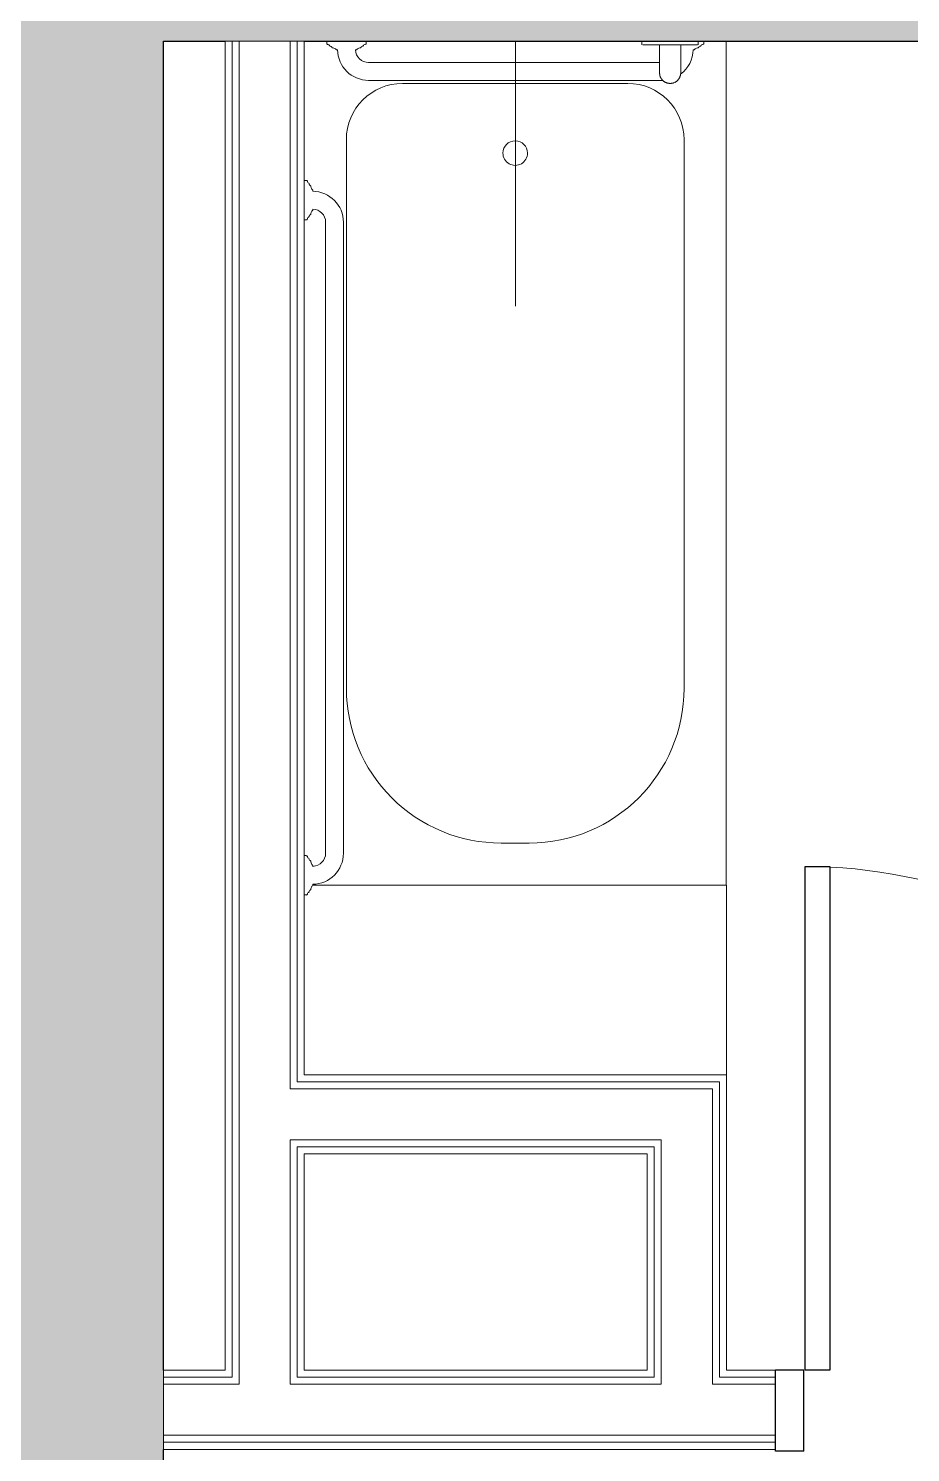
# Model space of a CAD drawing. Header units: inches. Extents: x -1176 to 1507, y -2563 to 978.
# Drawn here: x 471.2 to 533.9, y 304.8 to 406 of the extents above; entities that cross this region are included whole.
import ezdxf

# ---------------------------------------------------------------- set-up
doc = ezdxf.new("R2010")
doc.units = ezdxf.units.IN
doc.header["$MEASUREMENT"] = 0
doc.linetypes.add('IMPORT-HIDDEN', pattern=[0.5625, 0.375, -0.1875])
for name, color, linetype, lineweight in [('A-DETL', 90, 'Continuous', 9), ('A-DOOR', 31, 'Continuous', 18), ('A-DOOR-FRAM', 31, 'Continuous', 30), ('A-WALL', 113, 'Continuous', 18), ('A-WALL-PATT', 111, 'Continuous', 18), ('G-IMPT', 8, 'Continuous', 9), ('I-FURN', 30, 'Continuous', 9), ('I-WALL', 2, 'Continuous', 18), ('P-SANR-FIXT', 6, 'Continuous', 9), ('Q-SPCQ', 91, 'Continuous', 9)]:
    doc.layers.add(name, color=color, linetype=linetype, lineweight=lineweight)

# ---------------------------------------------------------------- blocks, each defined once
blk = doc.blocks.new('Single Flush - D2 3_ X 8_-8252885-2nd Floor Power _ Signal')
at = {"layer": 'A-DOOR', "lineweight": 30}
for p, q in [((16.15625, -2.8125), (17.90625, -2.8125)), ((16.15625, -38.625), (16.15625, -2.8125)), ((17.90625, -2.8125), (17.90625, -38.625)), ((17.90625, -38.625), (16.15625, -38.625))]:
    blk.add_line(p, q, dxfattribs=at)
at = {"layer": 'A-DOOR', "lineweight": 9}
blk.add_arc((17.90625, -2.8125), 35.8125, 179.5, 270, dxfattribs=at)
at = {"layer": 'A-DOOR-FRAM'}
for p, q in [((-20, 2.9375), (-20, -2.8125)), ((-20, 2.9375), (-18, 2.9375)), ((-18, 2.9375), (-18, -2.8125)), ((18.000004, 2.9375), (18.000004, -2.8125)), ((18.000004, 2.9375), (20.000004, 2.9375)), ((20.000004, 2.9375), (20.000004, -2.8125)), ((-20, -2.8125), (-18, -2.8125)), ((18.000004, -2.8125), (20.000004, -2.8125))]:
    blk.add_line(p, q, dxfattribs=at)
blk = doc.blocks.new('P8 - Tub-Rectangular-3D-7623825-2nd Floor Power _ Signal')
at = {"layer": 'P-SANR-FIXT'}
for p, q in [((16.28, 32.81), (-43.72, 32.81)), ((16.28, 3.41), (16.28, 32.81)), ((2.28, 29.81), (-36.72, 29.81)), ((-40.72, 25.81), (-40.72, 9.81)), ((13.28, 16.81), (13.28, 18.81)), ((-36.72, 5.81), (2.28, 5.81))]:
    blk.add_line(p, q, dxfattribs=at)
for centre, radius, start, end in [((-36.72, 25.81), 4, 90, 180), ((2.28, 18.81), 11, 360, 90), ((-35.77, 17.81), 0.875, 90, 270), ((-35.77, 17.81), 0.875, 270, 90), ((2.28, 16.81), 11, 270, 0), ((-36.72, 9.81), 4, 180, 270)]:
    blk.add_arc(centre, radius, start, end, dxfattribs=at)
blk = doc.blocks.new('Family1 - Shower head - side view_dwg-V140-2nd Floor Power _ Signal')
at = {"layer": 'G-IMPT'}
for p, q in [((114.07, 0), (119.76, 0)), ((114.07, 0), (114.1, 0)), ((114.07, 0), (119.76, 0)), ((119.72, 0), (114.1, 0)), ((116.24, 0), (116.25, 0)), ((116.24, 0), (116.24, 0)), ((116.24, 0), (116.24, 0)), ((116.24, 0), (116.24, 0)), ((116.24, 0), (116.3, 0)), ((116.28, 0), (116.24, 0)), ((116.24, 0), (116.24, 0)), ((116.24, 0), (116.24, 0)), ((116.24, 0), (116.24, 0)), ((116.25, 0), (116.24, 0)), ((116.24, 0), (116.24, 0)), ((116.24, 0), (116.24, 0)), ((116.25, 0), (116.25, 0)), ((116.25, 0), (116.25, 0)), ((116.25, 0), (116.25, 0)), ((116.25, 0), (116.25, 0)), ((116.25, 0), (116.25, 0)), ((116.25, 0), (116.25, 0)), ((116.31, 0), (116.3, 0)), ((116.3, 0), (116.3, 0)), ((116.3, 0), (116.3, 0)), ((116.3, 0), (116.3, 0)), ((116.34, 0), (116.3, 0)), ((116.31, 0), (116.31, 0)), ((116.32, 0), (116.31, 0)), ((116.31, 0), (116.31, 0)), ((116.32, 0), (116.31, 0)), ((116.32, 0), (116.32, 0)), ((116.44, 0), (116.44, 0)), ((116.44, 0), (116.44, 0)), ((116.44, 0), (116.44, 0)), ((116.44, 0), (116.44, 0)), ((116.44, 0), (116.44, 0)), ((116.44, 0), (116.44, 0)), ((116.44, 0), (116.44, 0)), ((116.44, 0), (116.45, 0)), ((116.44, 0), (116.44, 0)), ((116.44, 0), (116.44, 0)), ((116.44, 0), (116.44, 0)), ((116.44, 0), (116.44, 0)), ((116.44, 0), (116.44, 0)), ((116.44, 0), (116.44, 0)), ((116.44, 0), (116.44, 0)), ((116.44, 0), (116.44, 0)), ((116.44, 0), (116.44, 0)), ((116.44, 0), (116.44, 0)), ((116.44, 0), (116.44, 0)), ((116.44, 0), (116.44, 0)), ((116.45, 0), (116.44, 0)), ((116.44, 0), (116.44, 0)), ((116.44, 0), (116.44, 0)), ((116.44, 0), (116.44, 0)), ((116.44, 0), (116.44, 0)), ((116.44, 0), (116.44, 0)), ((116.44, 0), (116.44, 0)), ((116.44, 0), (116.44, 0)), ((116.44, 0), (116.44, 0)), ((116.44, 0), (116.44, 0)), ((116.44, 0), (116.44, 0)), ((116.44, 0), (116.44, 0)), ((116.44, 0), (116.44, 0)), ((116.45, 0), (116.44, 0)), ((116.44, 0), (116.44, 0)), ((116.44, 0), (116.44, 0)), ((116.44, 0), (116.44, 0)), ((116.44, 0), (117.39, 0)), ((116.46, 0), (116.44, 0)), ((116.44, 0), (116.46, 0)), ((116.44, 0), (116.46, 0)), ((116.45, 0), (116.45, 0)), ((116.45, 0), (116.45, 0)), ((116.45, 0), (116.45, 0)), ((116.45, 0), (116.45, 0)), ((116.45, 0), (116.45, 0)), ((116.45, 0), (116.45, 0)), ((116.45, 0), (116.45, 0)), ((116.45, 0), (116.45, 0)), ((116.45, 0), (116.45, 0)), ((116.45, 0), (116.45, 0)), ((116.45, 0), (116.45, 0)), ((116.45, 0), (116.45, 0)), ((116.45, 0), (116.45, 0)), ((116.45, 0), (116.45, 0)), ((116.46, 0), (116.45, 0)), ((116.45, 0), (116.46, 0)), ((116.46, 0), (116.45, 0)), ((116.45, 0), (116.46, 0)), ((116.45, 0), (116.45, 0)), ((116.45, 0), (116.45, 0)), ((116.45, 0), (116.45, 0)), ((116.45, 0), (116.45, 0)), ((116.45, 0), (116.45, 0)), ((116.45, 0), (116.45, 0)), ((116.45, 0), (116.45, 0)), ((116.45, 0), (116.45, 0)), ((116.45, 0), (116.45, 0)), ((116.45, 0), (116.45, 0)), ((116.45, 0), (116.45, 0)), ((116.45, 0), (116.45, 0)), ((116.46, 0), (116.45, 0)), ((116.45, 0), (116.46, 0)), ((116.45, 0), (116.45, 0)), ((116.45, 0), (116.45, 0)), ((116.45, 0), (116.45, 0)), ((116.45, 0), (116.45, 0)), ((116.45, 0), (116.45, 0)), ((116.45, 0), (116.45, 0)), ((116.45, 0), (116.45, 0)), ((116.45, 0), (116.45, 0)), ((116.46, 0), (116.45, 0)), ((116.45, 0), (116.46, 0)), ((116.45, 0), (116.45, 0)), ((116.45, 0), (116.45, 0)), ((116.45, 0), (116.45, 0)), ((116.45, 0), (116.45, 0)), ((116.45, 0), (116.45, 0)), ((116.45, 0), (116.45, 0)), ((116.45, 0), (116.45, 0)), ((116.45, 0), (116.45, 0)), ((116.45, 0), (116.45, 0)), ((116.45, 0), (116.45, 0)), ((116.46, 0), (116.45, 0)), ((116.45, 0), (116.46, 0)), ((116.45, 0), (116.46, 0)), ((116.46, 0), (116.45, 0)), ((116.45, 0), (116.45, 0)), ((116.45, 0), (116.45, 0)), ((116.45, 0), (116.45, 0)), ((116.45, 0), (116.45, 0)), ((116.45, 0), (116.45, 0)), ((116.45, 0), (116.45, 0)), ((116.45, 0), (116.45, 0)), ((116.45, 0), (116.45, 0)), ((116.45, 0), (116.45, 0)), ((116.45, 0), (116.45, 0)), ((116.45, 0), (116.45, 0)), ((116.45, 0), (116.45, 0)), ((116.45, 0), (116.45, 0)), ((116.46, 0), (116.46, 0)), ((116.46, 0), (116.46, 0)), ((116.46, 0), (116.46, 0)), ((116.46, 0), (116.46, 0)), ((116.46, 0), (116.46, 0)), ((116.46, 0), (116.46, 0)), ((116.46, 0), (116.46, 0)), ((116.46, 0), (116.46, 0)), ((116.46, 0), (116.46, 0)), ((116.46, 0), (116.47, 0)), ((116.46, 0), (116.46, 0)), ((116.46, 0), (116.46, 0)), ((116.46, 0), (116.46, 0)), ((116.46, 0), (116.46, 0)), ((116.46, 0), (116.46, 0)), ((116.46, 0), (116.46, 0)), ((116.46, 0), (116.46, 0)), ((116.46, 0), (116.46, 0)), ((116.46, 0), (116.46, 0)), ((116.46, 0), (116.46, 0)), ((116.46, 0), (116.46, 0)), ((116.46, 0), (116.46, 0)), ((116.46, 0), (116.46, 0)), ((116.46, 0), (116.46, 0)), ((116.46, 0), (116.46, 0)), ((116.46, 0), (116.46, 0)), ((116.46, 0), (116.46, 0)), ((116.46, 0), (116.46, 0)), ((116.46, 0), (116.46, 0)), ((116.46, 0), (116.46, 0)), ((116.46, 0), (116.46, 0)), ((116.46, 0), (116.46, 0)), ((116.46, 0), (116.46, 0)), ((116.46, 0), (116.46, 0)), ((116.46, 0), (116.46, 0)), ((116.46, 0), (116.46, 0)), ((116.46, 0), (116.46, 0)), ((116.46, 0), (116.46, 0)), ((116.47, 0), (116.46, 0)), ((116.46, 0), (116.47, 0)), ((116.46, 0), (116.46, 0)), ((116.47, 0), (116.47, 0)), ((116.47, 0), (116.47, 0)), ((116.47, 0), (116.48, 0)), ((116.47, 0), (116.47, 0)), ((116.47, 0), (116.47, 0)), ((116.47, 0), (116.47, 0)), ((116.47, 0), (116.48, 0)), ((116.47, 0), (116.47, 0)), ((116.47, 0), (116.47, 0)), ((116.47, 0), (116.47, 0)), ((116.48, 0), (116.47, 0)), ((117.36, 0), (116.46, 0)), ((116.48, 0), (116.48, 0)), ((116.49, 0), (116.48, 0)), ((116.48, 0), (116.48, 0)), ((116.49, 0), (116.48, 0)), ((116.48, 0), (116.48, 0)), ((116.48, 0), (116.48, 0)), ((116.49, 0), (116.48, 0)), ((116.49, 0), (116.48, 0)), ((116.48, 0), (116.48, 0)), ((116.49, 0), (116.49, 0)), ((116.49, 0), (116.49, 0)), ((116.49, 0), (116.49, 0)), ((116.49, 0), (116.49, 0)), ((116.49, 0), (116.5, 0)), ((116.49, 0), (116.49, 0)), ((116.49, 0), (116.49, 0)), ((116.49, 0), (116.5, 0)), ((116.49, 0), (116.49, 0)), ((116.49, 0), (116.49, 0)), ((116.5, 0), (116.5, 0)), ((116.5, 0), (116.5, 0)), ((116.51, 0), (117.32, 0)), ((117.32, 0), (116.51, 0)), ((116.54, 0), (116.51, 0)), ((116.54, 0), (116.51, 0)), ((118.29, 0), (116.51, 0)), ((118.29, 0), (116.51, 0)), ((117.32, 0), (116.51, 0)), ((116.54, 0), (117.29, 0)), ((116.54, 0), (116.54, 0)), ((117.1, 0), (116.72, 0)), ((117.32, 0), (117.29, 0)), ((117.32, 0), (117.29, 0)), ((117.29, 0), (117.29, 0)), ((117.29, 0), (117.29, 0)), ((118.29, 0), (117.32, 0)), ((118.29, 0), (117.32, 0)), ((117.36, 0), (117.39, 0)), ((117.36, 0), (117.39, 0)), ((117.39, 0), (117.37, 0)), ((117.52, 0), (117.48, 0)), ((117.52, 0), (117.58, 0)), ((117.58, 0), (117.54, 0)), ((119.72, 0), (119.76, 0)), ((125.89, 0), (125.82, 0)), ((125.82, 0), (125.89, 0)), ((125.9, 0), (125.82, 0)), ((125.82, 0), (125.9, 0)), ((125.82, 0), (125.85, 0)), ((125.85, 0), (125.82, 0)), ((125.84, 0), (125.82, 0)), ((126.8, 0), (125.82, 0)), ((125.82, 0), (125.85, 0)), ((126.65, 0), (125.84, 0)), ((125.85, 0), (125.86, 0)), ((127.5, 0), (125.89, 0)), ((125.89, 0), (127.61, 0)), ((126.8, 0), (125.9, 0)), ((127.51, 0), (125.9, 0)), ((126.8, 0), (126.65, 0)), ((130.13, 0), (126.8, 0)), ((130.13, 0), (126.8, 0)), ((127.5, 0), (127.61, 0)), ((127.5, 0), (127.57, 0)), ((127.8, 0), (127.51, 0)), ((127.53, 0), (127.52, 0)), ((127.52, 0), (127.53, 0)), ((127.52, 0), (127.53, 0)), ((127.53, 0), (127.52, 0)), ((127.52, 0), (127.53, 0)), ((127.53, 0), (127.52, 0)), ((127.53, 0), (127.52, 0)), ((127.53, 0), (127.61, 0)), ((127.61, 0), (127.53, 0)), ((127.61, 0), (127.53, 0)), ((127.53, 0), (127.61, 0)), ((127.53, 0), (127.61, 0)), ((127.53, 0), (127.61, 0)), ((127.55, 0), (127.54, 0)), ((127.57, 0), (127.54, 0)), ((127.54, 0), (127.56, 0)), ((127.54, 0), (127.58, 0)), ((127.56, 0), (127.55, 0)), ((127.56, 0), (127.56, 0)), ((127.56, 0), (127.56, 0)), ((127.57, 0), (127.56, 0)), ((127.56, 0), (127.57, 0)), ((127.57, 0), (127.69, 0)), ((127.57, 0), (127.57, 0)), ((127.57, 0), (127.57, 0)), ((127.57, 0), (127.57, 0)), ((127.57, 0), (127.58, 0)), ((127.57, 0), (127.57, 0)), ((127.8, 0), (127.58, 0)), ((127.69, 0), (127.61, 0)), ((127.62, 0), (127.61, 0)), ((127.61, 0), (127.62, 0)), ((127.62, 0), (127.61, 0)), ((127.62, 0), (127.61, 0)), ((127.61, 0), (127.62, 0)), ((127.62, 0), (128.42, 0)), ((127.62, 0), (127.62, 0)), ((127.62, 0), (127.62, 0)), ((127.62, 0), (127.62, 0)), ((127.62, 0), (127.98, 0)), ((127.98, 0), (127.62, 0)), ((127.62, 0), (127.98, 0)), ((127.66, 0), (127.69, 0)), ((127.66, 0), (127.67, 0)), ((127.67, 0), (127.67, 0)), ((127.67, 0), (127.68, 0)), ((127.68, 0), (127.68, 0)), ((127.68, 0), (127.68, 0)), ((127.68, 0), (127.68, 0)), ((127.68, 0), (127.69, 0)), ((127.69, 0), (127.69, 0)), ((127.69, 0), (127.69, 0)), ((127.69, 0), (127.69, 0)), ((128.41, 0), (127.8, 0)), ((128.06, 0), (127.98, 0)), ((127.98, 0), (128.02, 0)), ((128.02, 0), (127.98, 0)), ((127.99, 0), (127.98, 0)), ((127.99, 0), (128, 0)), ((128, 0), (128.01, 0)), ((128.01, 0), (128, 0)), ((128, 0), (128, 0)), ((128.01, 0), (128.02, 0)), ((128.02, 0), (128.01, 0)), ((128.01, 0), (128.01, 0)), ((128.01, 0), (128.01, 0)), ((128.02, 0), (128.02, 0)), ((128.02, 0), (128.02, 0)), ((128.02, 0), (128.02, 0)), ((128.06, 0), (128.42, 0)), ((128.99, 0), (128.41, 0)), ((129.14, 0), (128.41, 0)), ((129.14, 0), (128.41, 0)), ((128.42, 0), (128.46, 0)), ((128.46, 0), (128.42, 0)), ((128.42, 0), (128.46, 0)), ((128.46, 0), (128.42, 0)), ((128.46, 0), (128.49, 0)), ((128.49, 0), (128.46, 0)), ((128.46, 0), (128.49, 0)), ((128.46, 0), (128.49, 0)), ((128.49, 0), (128.46, 0)), ((128.49, 0), (128.46, 0)), ((128.46, 0), (128.46, 0)), ((128.46, 0), (128.47, 0)), ((128.46, 0), (128.49, 0)), ((128.47, 0), (128.47, 0)), ((128.47, 0), (128.49, 0)), ((128.93, 0), (128.49, 0)), ((128.93, 0), (128.49, 0)), ((128.49, 0), (129.94, 0)), ((128.49, 0), (129.94, 0)), ((128.82, 0), (128.68, 0)), ((128.82, 0), (129.41, 0)), ((128.87, 0), (128.86, 0)), ((128.93, 0), (128.99, 0)), ((128.93, 0), (128.96, 0)), ((128.93, 0), (128.94, 0)), ((128.96, 0), (128.93, 0)), ((129.14, 0), (128.99, 0)), ((129.94, 0), (128.99, 0)), ((129.19, 0), (129.07, 0)), ((129.14, 0), (129.41, 0)), ((129.14, 0), (129.41, 0)), ((129.14, 0), (129.14, 0)), ((130.13, 0), (129.41, 0)), ((129.41, 0), (130.13, 0)), ((129.41, 0), (130.13, 0)), ((129.41, 0), (130.13, 0)), ((129.94, 0), (129.97, 0)), ((129.94, 0), (129.97, 0)), ((129.97, 0), (129.94, 0)), ((129.94, 0), (129.97, 0)), ((130.11, 0), (130.06, 0)), ((130.06, 0), (130.11, 0)), ((130.11, 0), (130.06, 0)), ((130.06, 0), (130.11, 0)), ((132.31, 0), (131.4, 0)), ((131.4, 0), (132.31, 0)), ((132.52, 0), (131.4, 0)), ((131.4, 0), (132.52, 0)), ((132.52, 0), (131.4, 0)), ((131.4, 0), (132.52, 0)), ((132.52, 0), (131.4, 0)), ((131.4, 0), (132.31, 0)), ((131.4, 0), (132.31, 0)), ((132.52, 0), (131.4, 0)), ((132.31, 0), (132.21, 0)), ((132.37, 0), (132.31, 0)), ((132.31, 0), (132.37, 0)), ((132.31, 0), (132.37, 0)), ((132.37, 0), (132.31, 0)), ((132.42, 0), (132.31, 0)), ((132.37, 0), (132.91, 0)), ((132.37, 0), (132.91, 0)), ((132.52, 0), (132.52, 0)), ((132.52, 0), (132.54, 0)), ((132.52, 0), (132.52, 0)), ((132.52, 0), (132.54, 0)), ((132.62, 0), (132.52, 0)), ((132.52, 0), (132.52, 0)), ((132.52, 0), (132.52, 0)), ((132.53, 0), (132.52, 0)), ((132.52, 0), (132.52, 0)), ((132.52, 0), (132.54, 0)), ((132.53, 0), (132.53, 0)), ((132.54, 0), (132.53, 0)), ((132.54, 0), (132.56, 0)), ((132.54, 0), (132.56, 0)), ((132.55, 0), (132.54, 0)), ((132.54, 0), (132.56, 0)), ((132.56, 0), (132.55, 0)), ((132.56, 0), (132.59, 0)), ((132.56, 0), (132.58, 0)), ((132.57, 0), (132.56, 0)), ((132.56, 0), (132.58, 0)), ((132.58, 0), (132.57, 0)), ((132.58, 0), (132.59, 0)), ((132.59, 0), (132.58, 0)), ((132.58, 0), (132.59, 0)), ((132.59, 0), (132.59, 0)), ((132.59, 0), (132.63, 0)), ((132.59, 0), (132.63, 0)), ((132.6, 0), (132.59, 0)), ((132.59, 0), (132.63, 0)), ((132.62, 0), (132.6, 0)), ((132.61, 0), (132.67, 0)), ((132.67, 0), (132.61, 0)), ((132.62, 0), (132.76, 0)), ((132.62, 0), (132.91, 0)), ((132.62, 0), (132.91, 0)), ((132.63, 0), (132.67, 0)), ((132.63, 0), (132.67, 0)), ((132.63, 0), (132.67, 0)), ((132.67, 0), (132.91, 0)), ((132.67, 0), (132.71, 0)), ((132.67, 0), (132.71, 0)), ((132.67, 0), (132.71, 0)), ((132.91, 0), (132.67, 0)), ((132.71, 0), (132.76, 0)), ((132.71, 0), (132.76, 0)), ((132.71, 0), (132.76, 0)), ((132.91, 0), (132.76, 0)), ((132.91, 0), (132.76, 0))]:
    blk.add_line(p, q, dxfattribs=at)
at = {"layer": 'G-IMPT', "flags": 128}
for points in [[(116.69, 0), (116.43, 0), (116.24, 0)], [(116.24, 0), (116.57, 0), (116.69, 0)], [(116.24, 0), (116.24, 0), (116.24, 0)], [(116.28, 0), (116.4, 0), (116.69, 0), (117.13, 0)], [(116.28, 0), (116.3, 0), (116.42, 0), (116.92, 0), (116.91, 0), (116.29, 0)], [(116.31, 0), (116.3, 0), (116.3, 0)], [(116.3, 0), (116.3, 0), (116.32, 0)], [(116.3, 0), (116.32, 0), (116.32, 0), (116.32, 0)], [(116.32, 0), (116.32, 0), (116.3, 0), (116.3, 0), (116.3, 0)], [(116.3, 0), (116.3, 0), (116.31, 0), (116.32, 0), (116.32, 0)], [(117.52, 0), (117.32, 0), (116.92, 0), (116.91, 0), (116.5, 0), (116.3, 0)], [(116.91, 0), (116.92, 0), (117.17, 0), (117.43, 0), (117.48, 0), (117.52, 0), (117.48, 0), (117.43, 0), (117.17, 0), (116.91, 0), (116.3, 0), (116.35, 0), (116.4, 0), (116.66, 0), (116.91, 0), (116.92, 0)], [(116.34, 0), (116.92, 0), (117.29, 0), (117.4, 0), (117.4, 0), (117.48, 0), (117.4, 0), (117.39, 0), (117.29, 0), (116.91, 0), (116.92, 0), (116.54, 0), (116.43, 0), (116.43, 0), (116.34, 0)], [(116.44, 0), (116.44, 0), (116.44, 0)], [(116.44, 0), (116.44, 0), (116.44, 0), (116.44, 0)], [(116.44, 0), (116.45, 0), (116.44, 0)], [(116.44, 0), (116.44, 0), (116.44, 0)], [(116.44, 0), (116.44, 0), (116.44, 0), (116.45, 0), (116.44, 0), (116.44, 0)], [(116.72, 0), (116.52, 0), (116.44, 0)], [(116.46, 0), (116.46, 0), (116.45, 0), (116.45, 0), (116.45, 0), (116.45, 0), (116.46, 0), (116.46, 0), (116.47, 0), (116.46, 0), (116.46, 0), (116.45, 0)], [(116.45, 0), (116.45, 0), (116.46, 0), (116.46, 0)], [(116.46, 0), (116.5, 0), (116.52, 0), (116.78, 0), (116.52, 0), (116.5, 0), (116.46, 0)], [(116.47, 0), (116.47, 0), (116.47, 0), (116.47, 0)], [(116.48, 0), (116.49, 0), (116.49, 0)], [(116.78, 0), (117.05, 0), (117.31, 0), (117.33, 0), (117.37, 0), (117.33, 0), (117.33, 0), (117.31, 0), (117.05, 0)], [(116.92, 0), (117.41, 0), (117.52, 0), (117.54, 0), (117.52, 0), (117.41, 0), (116.92, 0)], [(117.39, 0), (117.31, 0), (117.1, 0)], [(117.54, 0), (117.43, 0), (117.13, 0)], [(117.14, 0), (117.25, 0), (117.58, 0)], [(117.58, 0), (117.4, 0), (117.14, 0)], [(127.66, 0), (127.61, 0), (125.89, 0), (125.85, 0)], [(125.85, 0), (125.87, 0), (125.89, 0)], [(127.5, 0), (125.9, 0), (125.89, 0), (125.9, 0), (127.5, 0), (127.51, 0), (127.52, 0), (127.53, 0), (127.51, 0)], [(127.53, 0), (127.54, 0), (127.54, 0)], [(127.98, 0), (127.62, 0), (127.62, 0), (127.61, 0)], [(127.61, 0), (127.62, 0), (127.62, 0), (127.98, 0)], [(127.62, 0), (127.98, 0), (128.02, 0), (128.06, 0)], [(128.06, 0), (128.02, 0), (127.98, 0)], [(128.61, 0), (128.41, 0), (128.61, 0), (128.68, 0), (128.81, 0), (128.87, 0)], [(128.46, 0), (128.49, 0), (128.93, 0)], [(128.99, 0), (129.94, 0), (128.99, 0), (128.93, 0), (128.49, 0), (128.93, 0)], [(128.68, 0), (128.66, 0), (128.61, 0)], [(128.93, 0), (128.96, 0), (128.99, 0)], [(128.99, 0), (128.96, 0), (128.93, 0)], [(130.13, 0), (129.41, 0), (129.41, 0)], [(131.4, 0), (132.19, 0), (132.2, 0), (132.21, 0)], [(132.31, 0), (132.34, 0), (132.36, 0), (132.37, 0)], [(132.31, 0), (132.34, 0), (132.36, 0), (132.37, 0)], [(132.42, 0), (132.42, 0), (132.44, 0), (132.52, 0)], [(132.52, 0), (132.54, 0), (132.55, 0), (132.62, 0)], [(132.62, 0), (132.54, 0), (132.54, 0), (132.52, 0)], [(132.91, 0), (132.67, 0), (132.64, 0), (132.61, 0)], [(132.61, 0), (132.64, 0), (132.67, 0)]]:
    blk.add_lwpolyline(points, dxfattribs=at)
for points in [[(116.46, 0), (116.51, 0)], [(116.51, 0), (116.52, 0)], [(117.32, 0), (117.31, 0)], [(117.36, 0), (117.32, 0)], [(118.29, 0), (132.25, 0), (132.61, 0), (132.25, 0)], [(118.29, 0), (132.25, 0), (132.61, 0), (132.25, 0)], [(127.61, 0), (127.53, 0)], [(127.62, 0), (128.42, 0)], [(127.8, 0), (128.41, 0)], [(128.42, 0), (128.06, 0), (127.98, 0), (128.06, 0)], [(128.93, 0), (128.49, 0)], [(129.98, 0), (129.97, 0)], [(129.98, 0), (129.97, 0)], [(129.98, 0), (130.06, 0)], [(129.98, 0), (130.06, 0)], [(132.91, 0), (132.37, 0)], [(132.91, 0), (132.37, 0)], [(132.91, 0), (132.67, 0)]]:
    blk.add_lwpolyline(points, close=True, dxfattribs=at)
at = {"layer": 'G-IMPT'}
for points, knots in [([(116.3, 0), (116.3, 0), (116.3, 0), (116.3, 0), (116.3, 0), (116.3, 0), (116.3, 0), (116.3, 0), (116.3, 0), (116.3, 0), (116.3, 0), (116.3, 0), (116.3, 0), (116.3, 0), (116.3, 0), (116.3, 0), (116.3, 0)], [0, 0, 0, 0, 0.2, 0.3, 0.35, 0.4, 0.45, 0.5, 0.55, 0.6, 0.7, 0.75, 0.8, 0.85, 0.9, 1, 1, 1, 1]), ([(116.3, 0), (116.3, 0), (116.3, 0), (116.3, 0), (116.3, 0), (116.3, 0), (116.3, 0), (116.3, 0), (116.3, 0), (116.3, 0), (116.3, 0), (116.3, 0), (116.3, 0), (116.3, 0), (116.3, 0), (116.3, 0), (116.3, 0)], [0, 0, 0, 0, 0.2, 0.3, 0.35, 0.4, 0.45, 0.5, 0.55, 0.6, 0.7, 0.75, 0.8, 0.85, 0.9, 1, 1, 1, 1]), ([(116.3, 0), (116.3, 0), (116.3, 0), (116.3, 0), (116.3, 0), (116.3, 0), (116.3, 0), (116.3, 0), (116.3, 0), (116.3, 0), (116.3, 0)], [0, 0, 0, 0, 0.1, 0.2, 0.25, 0.3, 0.35, 0.4, 0.45, 0.5, 0.5, 0.5, 0.5]), ([(116.3, 0), (116.3, 0), (116.3, 0), (116.3, 0), (116.3, 0), (116.3, 0), (116.3, 0), (116.3, 0), (116.3, 0), (116.3, 0), (116.3, 0)], [0, 0, 0, 0, 0.1, 0.2, 0.25, 0.3, 0.35, 0.4, 0.45, 0.5, 0.5, 0.5, 0.5]), ([(116.32, 0), (116.32, 0), (116.32, 0), (116.32, 0), (116.32, 0), (116.32, 0), (116.32, 0), (116.32, 0), (116.32, 0), (116.32, 0), (116.32, 0), (116.32, 0), (116.32, 0), (116.32, 0), (116.32, 0), (116.32, 0), (116.32, 0), (116.32, 0), (116.32, 0), (116.32, 0)], [0, 0, 0, 0, 0.1, 0.2, 0.25, 0.3, 0.35, 0.4, 0.45, 0.5, 0.55, 0.6, 0.7, 0.75, 0.8, 0.85, 0.9, 0.95, 1, 1, 1, 1]), ([(116.32, 0), (116.32, 0), (116.32, 0), (116.32, 0), (116.32, 0), (116.32, 0), (116.32, 0), (116.32, 0), (116.32, 0), (116.32, 0), (116.32, 0), (116.32, 0), (116.32, 0), (116.32, 0), (116.32, 0), (116.32, 0), (116.32, 0)], [0, 0, 0, 0, 0.2, 0.3, 0.35, 0.4, 0.45, 0.5, 0.55, 0.6, 0.7, 0.75, 0.8, 0.85, 0.9, 1, 1, 1, 1]), ([(116.32, 0), (116.32, 0), (116.32, 0), (116.32, 0), (116.32, 0), (116.32, 0), (116.32, 0), (116.32, 0), (116.32, 0), (116.32, 0), (116.32, 0), (116.32, 0), (116.32, 0), (116.32, 0), (116.32, 0), (116.32, 0), (116.32, 0)], [0, 0, 0, 0, 0.2, 0.3, 0.35, 0.4, 0.45, 0.5, 0.55, 0.6, 0.7, 0.75, 0.8, 0.85, 0.9, 1, 1, 1, 1]), ([(116.32, 0), (116.32, 0), (116.32, 0), (116.32, 0), (116.32, 0), (116.32, 0), (116.32, 0), (116.32, 0), (116.32, 0), (116.32, 0), (116.32, 0), (116.32, 0), (116.32, 0), (116.32, 0), (116.32, 0), (116.32, 0), (116.32, 0), (116.32, 0), (116.32, 0), (116.32, 0)], [0, 0, 0, 0, 0.1, 0.2, 0.25, 0.3, 0.35, 0.4, 0.45, 0.5, 0.55, 0.6, 0.7, 0.75, 0.8, 0.85, 0.9, 0.95, 1, 1, 1, 1]), ([(116.38, 0), (116.38, 0), (116.38, 0), (116.38, 0), (116.38, 0), (116.38, 0), (116.38, 0), (116.38, 0), (116.38, 0), (116.38, 0), (116.38, 0), (116.37, 0), (116.37, 0), (116.36, 0), (116.36, 0), (116.35, 0), (116.35, 0), (116.34, 0), (116.34, 0), (116.34, 0), (116.33, 0), (116.33, 0), (116.33, 0), (116.33, 0), (116.33, 0), (116.33, 0), (116.33, 0), (116.33, 0), (116.33, 0), (116.33, 0), (116.33, 0), (116.33, 0), (116.33, 0), (116.33, 0), (116.33, 0)], [0, 0, 0, 0, 0.021739, 0.043478, 0.065217, 0.086957, 0.108696, 0.130435, 0.173913, 0.217391, 0.26087, 0.304348, 0.347826, 0.391304, 0.434783, 0.478261, 0.521739, 0.565217, 0.608696, 0.652174, 0.695652, 0.73913, 0.782609, 0.826087, 0.869565, 0.891304, 0.913043, 0.934783, 0.945652, 0.956522, 0.967391, 0.978261, 0.98913, 1, 1, 1, 1]), ([(116.37, 0), (116.37, 0), (116.37, 0), (116.37, 0), (116.37, 0), (116.37, 0), (116.37, 0), (116.37, 0), (116.37, 0), (116.37, 0), (116.37, 0), (116.36, 0), (116.36, 0), (116.36, 0), (116.35, 0), (116.35, 0), (116.34, 0), (116.34, 0), (116.34, 0), (116.34, 0), (116.33, 0), (116.33, 0), (116.33, 0), (116.33, 0), (116.33, 0), (116.33, 0), (116.33, 0), (116.33, 0), (116.33, 0), (116.33, 0), (116.33, 0)], [0, 0, 0, 0, 0.02381, 0.047619, 0.071429, 0.095238, 0.142857, 0.190476, 0.238095, 0.285714, 0.333333, 0.380952, 0.428571, 0.47619, 0.52381, 0.571429, 0.619048, 0.666667, 0.714286, 0.761905, 0.809524, 0.857143, 0.904762, 0.928571, 0.940476, 0.952381, 0.964286, 0.97619, 0.988095, 1, 1, 1, 1]), ([(116.33, 0), (116.33, 0), (116.33, 0), (116.33, 0), (116.33, 0), (116.33, 0), (116.33, 0), (116.33, 0), (116.33, 0), (116.33, 0), (116.33, 0), (116.33, 0), (116.33, 0), (116.33, 0), (116.33, 0), (116.34, 0), (116.34, 0), (116.34, 0), (116.34, 0), (116.34, 0), (116.35, 0), (116.35, 0), (116.36, 0), (116.36, 0), (116.36, 0), (116.37, 0), (116.37, 0), (116.37, 0), (116.37, 0), (116.37, 0), (116.37, 0), (116.37, 0), (116.37, 0), (116.37, 0), (116.37, 0), (116.37, 0), (116.37, 0), (116.37, 0)], [0, 0, 0, 0, 0.01, 0.02, 0.03, 0.04, 0.05, 0.06, 0.08, 0.1, 0.12, 0.16, 0.2, 0.24, 0.28, 0.32, 0.36, 0.4, 0.44, 0.48, 0.52, 0.56, 0.6, 0.64, 0.68, 0.72, 0.76, 0.8, 0.84, 0.88, 0.92, 0.94, 0.96, 0.97, 0.98, 0.99, 1, 1, 1, 1]), ([(116.33, 0), (116.33, 0), (116.33, 0), (116.33, 0), (116.33, 0), (116.33, 0), (116.33, 0), (116.33, 0), (116.33, 0), (116.33, 0), (116.33, 0), (116.33, 0), (116.33, 0), (116.34, 0), (116.34, 0), (116.34, 0), (116.35, 0), (116.35, 0), (116.36, 0), (116.36, 0), (116.37, 0), (116.37, 0), (116.38, 0), (116.38, 0), (116.38, 0), (116.38, 0), (116.38, 0), (116.38, 0), (116.38, 0), (116.38, 0), (116.38, 0), (116.38, 0), (116.38, 0), (116.38, 0), (116.38, 0), (116.38, 0)], [0, 0, 0, 0, 0.01087, 0.021739, 0.032609, 0.043478, 0.065217, 0.086957, 0.130435, 0.173913, 0.217391, 0.26087, 0.304348, 0.347826, 0.391304, 0.434783, 0.478261, 0.521739, 0.565217, 0.608696, 0.652174, 0.695652, 0.73913, 0.782609, 0.826087, 0.869565, 0.891304, 0.913043, 0.934783, 0.945652, 0.956522, 0.967391, 0.978261, 0.98913, 1, 1, 1, 1]), ([(116.91, 0), (116.89, 0), (116.86, 0), (116.82, 0), (116.79, 0), (116.77, 0), (116.75, 0), (116.73, 0), (116.72, 0), (116.71, 0), (116.7, 0), (116.69, 0), (116.69, 0), (116.69, 0), (116.69, 0)], [0, 0, 0, 0, 0.250083, 0.375128, 0.500168, 0.625194, 0.687715, 0.750232, 0.812736, 0.8752, 0.906454, 0.937688, 0.968878, 1, 1, 1, 1]), ([(116.69, 0), (116.69, 0), (116.69, 0), (116.69, 0), (116.7, 0), (116.71, 0), (116.72, 0), (116.73, 0), (116.75, 0), (116.77, 0), (116.79, 0), (116.82, 0), (116.86, 0), (116.89, 0), (116.91, 0)], [0, 0, 0, 0, 0.030973, 0.062142, 0.093379, 0.124637, 0.187124, 0.249642, 0.312168, 0.374698, 0.499749, 0.624809, 0.749872, 1, 1, 1, 1]), ([(116.78, 0), (116.78, 0), (116.77, 0), (116.75, 0), (116.74, 0), (116.73, 0), (116.73, 0), (116.72, 0), (116.72, 0)], [0, 0, 0, 0, 0.250895, 0.501694, 0.627133, 0.752503, 0.877526, 1, 1, 1, 1]), ([(117.14, 0), (117.14, 0), (117.14, 0), (117.13, 0), (117.13, 0), (117.12, 0), (117.11, 0), (117.1, 0), (117.08, 0), (117.06, 0), (117.04, 0), (117.01, 0), (116.97, 0), (116.94, 0), (116.92, 0)], [0, 0, 0, 0, 0.031125, 0.062316, 0.093551, 0.124804, 0.187268, 0.249772, 0.312288, 0.374809, 0.499834, 0.624874, 0.749918, 1, 1, 1, 1]), ([(116.92, 0), (116.94, 0), (116.97, 0), (117.01, 0), (117.03, 0), (117.06, 0), (117.08, 0), (117.09, 0), (117.11, 0), (117.12, 0), (117.13, 0), (117.13, 0), (117.14, 0), (117.14, 0), (117.14, 0)], [0, 0, 0, 0, 0.250126, 0.375189, 0.500248, 0.625297, 0.687827, 0.750353, 0.81287, 0.875357, 0.906614, 0.937851, 0.96902, 1, 1, 1, 1]), ([(117.1, 0), (117.1, 0), (117.1, 0), (117.09, 0), (117.09, 0), (117.07, 0), (117.06, 0), (117.05, 0), (117.05, 0)], [0, 0, 0, 0, 0.122474, 0.247497, 0.372867, 0.498306, 0.749105, 1, 1, 1, 1]), ([(127.51, 0), (127.52, 0), (127.53, 0), (127.54, 0), (127.55, 0), (127.56, 0), (127.56, 0), (127.57, 0), (127.57, 0), (127.57, 0), (127.58, 0), (127.58, 0), (127.58, 0), (127.58, 0), (127.58, 0), (127.58, 0), (127.58, 0), (127.58, 0), (127.58, 0), (127.58, 0), (127.58, 0), (127.58, 0)], [0, 0, 0, 0, 0.194032, 0.381185, 0.553778, 0.632598, 0.705425, 0.771554, 0.830284, 0.881003, 0.923248, 0.941054, 0.956575, 0.969765, 0.9806, 0.989062, 0.995129, 0.997258, 0.998782, 0.999696, 1, 1, 1, 1]), ([(127.98, 0), (127.98, 0), (127.98, 0), (127.98, 0), (127.98, 0), (127.98, 0), (127.98, 0), (127.98, 0), (127.98, 0), (127.98, 0), (127.98, 0), (127.98, 0)], [0.95454545, 0.95454545, 0.95454545, 0.95454545, 0.95678676, 0.9698708, 0.9806208, 0.98901886, 0.9950481, 0.99717015, 0.99869613, 0.99962918, 1, 1, 1, 1]), ([(127.98, 0), (127.98, 0), (127.98, 0), (127.98, 0), (127.98, 0), (127.98, 0), (127.98, 0), (127.98, 0), (127.98, 0), (127.98, 0), (127.98, 0), (127.98, 0)], [0.95454545, 0.95454545, 0.95454545, 0.95454545, 0.95678927, 0.96987274, 0.98062216, 0.98901969, 0.9950485, 0.99717038, 0.99869623, 0.99962921, 1, 1, 1, 1]), ([(127.98, 0), (127.98, 0), (127.98, 0), (127.98, 0), (127.98, 0), (127.98, 0), (127.98, 0), (127.98, 0), (127.98, 0), (127.98, 0), (127.98, 0), (127.98, 0)], [0.95454545, 0.95454545, 0.95454545, 0.95454545, 0.95678905, 0.96987255, 0.98062201, 0.98901959, 0.99504845, 0.99717035, 0.99869622, 0.9996292, 1, 1, 1, 1]), ([(128.06, 0), (128.06, 0), (128.06, 0), (128.06, 0), (128.06, 0), (128.06, 0), (128.06, 0), (128.06, 0), (128.06, 0), (128.06, 0), (128.06, 0), (128.06, 0)], [0.95454545, 0.95454545, 0.95454545, 0.95454545, 0.95678927, 0.96987274, 0.98062216, 0.98901969, 0.9950485, 0.99717038, 0.99869623, 0.99962921, 1, 1, 1, 1]), ([(128.82, 0), (128.82, 0), (128.82, 0), (128.82, 0), (128.82, 0), (128.83, 0), (128.83, 0), (128.84, 0), (128.86, 0), (128.88, 0), (128.91, 0), (128.94, 0), (128.96, 0), (128.97, 0)], [0, 0, 0, 0, 0.004058, 0.016221, 0.036474, 0.064783, 0.1011, 0.145369, 0.257441, 0.400177, 0.572488, 0.773074, 1, 1, 1, 1]), ([(128.97, 0), (128.96, 0), (128.95, 0), (128.93, 0), (128.91, 0), (128.89, 0), (128.88, 0), (128.87, 0)], [0, 0, 0, 0, 0.272585, 0.528748, 0.769567, 0.885766, 1, 1, 1, 1]), ([(128.87, 0), (128.88, 0), (128.92, 0), (128.96, 0), (128.99, 0)], [0, 0, 0, 0, 0.235711, 1, 1, 1, 1]), ([(128.97, 0), (128.98, 0), (129.01, 0), (129.05, 0), (129.07, 0)], [0, 0, 0, 0, 0.231855, 1, 1, 1, 1]), ([(129.07, 0), (129.07, 0), (129.06, 0), (129.05, 0), (129.04, 0), (129.03, 0), (129.02, 0), (129, 0), (129, 0), (128.99, 0)], [0, 0, 0, 0, 0.296363, 0.432541, 0.560066, 0.679433, 0.791585, 0.89787, 1, 1, 1, 1]), ([(129.14, 0), (129.18, 0), (129.28, 0), (129.37, 0), (129.41, 0)], [0, 0, 0, 0, 0.491859, 1, 1, 1, 1]), ([(129.19, 0), (129.19, 0), (129.19, 0), (129.18, 0), (129.18, 0), (129.17, 0), (129.16, 0), (129.16, 0), (129.15, 0), (129.14, 0), (129.14, 0)], [0, 0, 0, 0, 0.171628, 0.331085, 0.476873, 0.608107, 0.724824, 0.827712, 0.918452, 1, 1, 1, 1]), ([(129.19, 0), (129.23, 0), (129.3, 0), (129.38, 0), (129.41, 0)], [0, 0, 0, 0, 0.491067, 1, 1, 1, 1])]:
    blk.add_open_spline(points, degree=3, knots=knots, dxfattribs=at)
at = {"layer": 'G-IMPT', "linetype": 'IMPORT-HIDDEN'}
for points, knots in [([(132.19, 0), (132.19, 0), (132.19, 0), (132.2, 0), (132.22, 0), (132.24, 0), (132.28, 0), (132.3, 0), (132.31, 0)], [0, 0, 0, 0, 0.090901, 0.272721, 0.454541, 0.63636, 0.81818, 1, 1, 1, 1]), ([(132.31, 0), (132.33, 0), (132.35, 0), (132.38, 0), (132.41, 0), (132.43, 0), (132.44, 0), (132.44, 0), (132.44, 0)], [0, 0, 0, 0, 0.181817, 0.363633, 0.54545, 0.727266, 0.909083, 1, 1, 1, 1])]:
    blk.add_open_spline(points, degree=3, knots=knots, dxfattribs=at)
blk = doc.blocks.new('Family1 - Family1-V141-2nd Floor Power _ Signal')
at = {"extrusion": (0, 0, -1), "zscale": -1}
blk.add_blockref('Family1 - Shower head - side view_dwg-V140-2nd Floor Power _ Signal', (-132.91, 0), dxfattribs=at)
blk = doc.blocks.new('P-Grab_Bar_18in_Vertical - 18 INCH-V144-2nd Floor Power _ Signal')
at = {"layer": 'Q-SPCQ'}
for p, q in [((-2, 0.25), (-2, 0)), ((-2, 0.25), (-2, 0)), ((-1.95, 0.25), (0, 0.25)), ((-1.95, 0.25), (-1.95, 0.25)), ((-0.75, 1), (-0.75, 0.25)), ((-0.75, 1), (-0.75, 0.25)), ((0, 0.25), (1.95, 0.25)), ((0.75, 0.25), (0.75, 1)), ((0.75, 0.25), (0.75, 1)), ((1.95, 0.25), (1.95, 0.25)), ((2, 0), (2, 0.25)), ((2, 0), (2, 0.25))]:
    blk.add_line(p, q, dxfattribs=at)
at = {"layer": 'Q-SPCQ', "flags": 128}
for points in [[(-0.75, 2.25), (-0.75, 2.28), (-0.75, 2.31), (-0.74, 2.34), (-0.74, 2.37), (-0.74, 2.4), (-0.73, 2.43), (-0.72, 2.46), (-0.71, 2.49), (-0.7, 2.51), (-0.69, 2.54), (-0.68, 2.57), (-0.67, 2.6), (-0.65, 2.62), (-0.64, 2.65), (-0.62, 2.67), (-0.6, 2.7), (-0.58, 2.72), (-0.56, 2.74), (-0.54, 2.77), (-0.52, 2.79), (-0.5, 2.81), (-0.48, 2.83), (-0.45, 2.85), (-0.43, 2.86), (-0.41, 2.88), (-0.38, 2.9), (-0.35, 2.91), (-0.33, 2.93)], [(-0.75, 2.25), (-0.75, 2.25), (-0.75, 2.25), (-0.75, 2.24), (-0.75, 2.23), (-0.75, 2.23), (-0.75, 2.21), (-0.75, 2.2), (-0.75, 2.19), (-0.75, 2.17), (-0.75, 2.15), (-0.75, 2.13), (-0.75, 2.11), (-0.75, 2.08), (-0.75, 2.06), (-0.75, 2.03), (-0.75, 2), (-0.75, 1.97), (-0.75, 1.94), (-0.75, 1.91), (-0.75, 1.87), (-0.75, 1.83), (-0.75, 1.8), (-0.75, 1.76), (-0.75, 1.72), (-0.75, 1.68), (-0.75, 1.63), (-0.75, 1.59), (-0.75, 1.54), (-0.75, 1.5), (-0.75, 1.45), (-0.75, 1.41), (-0.75, 1.36), (-0.75, 1.31), (-0.75, 1.26), (-0.75, 1.21), (-0.75, 1.16), (-0.75, 1.11), (-0.75, 1.06), (-0.75, 1.01), (-0.75, 1)], [(-0.75, 2.05), (-0.75, 2.08), (-0.75, 2.1), (-0.75, 2.13), (-0.75, 2.15), (-0.75, 2.17), (-0.75, 2.18), (-0.75, 2.2), (-0.75, 2.21), (-0.75, 2.22), (-0.75, 2.23), (-0.75, 2.24), (-0.75, 2.24), (-0.75, 2.25), (-0.75, 2.25), (-0.75, 2.25)], [(-0.32, 2.93), (-0.3, 2.94), (-0.27, 2.95), (-0.24, 2.96), (-0.22, 2.97), (-0.19, 2.98), (-0.16, 2.98), (-0.13, 2.99), (-0.1, 2.99), (-0.07, 3), (-0.04, 3), (-0.01, 3)], [(0, 3), (0.03, 3), (0.06, 3), (0.09, 2.99), (0.12, 2.99), (0.15, 2.99), (0.18, 2.98), (0.21, 2.97), (0.24, 2.96), (0.26, 2.95), (0.29, 2.94), (0.32, 2.93), (0.35, 2.92), (0.37, 2.9), (0.4, 2.89), (0.42, 2.87), (0.45, 2.85), (0.47, 2.83), (0.49, 2.81), (0.52, 2.79), (0.54, 2.77), (0.56, 2.75), (0.58, 2.73), (0.6, 2.7), (0.61, 2.68), (0.63, 2.66), (0.65, 2.63), (0.66, 2.6), (0.68, 2.58), (0.69, 2.55), (0.7, 2.52), (0.71, 2.49), (0.72, 2.47), (0.73, 2.44), (0.73, 2.41), (0.74, 2.38), (0.74, 2.35), (0.75, 2.32), (0.75, 2.29), (0.75, 2.26), (0.75, 2.25)], [(0.75, 1), (0.75, 1.05), (0.75, 1.1), (0.75, 1.15), (0.75, 1.2), (0.75, 1.25), (0.75, 1.3), (0.75, 1.35), (0.75, 1.39), (0.75, 1.44), (0.75, 1.49), (0.75, 1.53), (0.75, 1.58), (0.75, 1.62), (0.75, 1.66), (0.75, 1.71), (0.75, 1.75), (0.75, 1.79), (0.75, 1.82), (0.75, 1.86), (0.75, 1.9), (0.75, 1.93), (0.75, 1.96), (0.75, 1.99), (0.75, 2.02), (0.75, 2.05), (0.75, 2.08), (0.75, 2.1), (0.75, 2.13), (0.75, 2.15), (0.75, 2.17), (0.75, 2.18), (0.75, 2.2), (0.75, 2.21), (0.75, 2.22), (0.75, 2.23), (0.75, 2.24), (0.75, 2.24), (0.75, 2.25), (0.75, 2.25), (0.75, 2.25)], [(0.75, 2.25), (0.75, 2.25), (0.75, 2.25), (0.75, 2.24), (0.75, 2.23), (0.75, 2.23), (0.75, 2.21), (0.75, 2.2), (0.75, 2.19), (0.75, 2.17), (0.75, 2.15), (0.75, 2.13), (0.75, 2.11), (0.75, 2.08), (0.75, 2.06), (0.75, 2.03), (0.75, 2), (0.75, 1.97), (0.75, 1.94), (0.75, 1.91), (0.75, 1.87), (0.75, 1.83), (0.75, 1.8), (0.75, 1.76), (0.75, 1.72), (0.75, 1.68), (0.75, 1.63), (0.75, 1.59), (0.75, 1.54), (0.75, 1.5), (0.75, 1.45), (0.75, 1.41), (0.75, 1.36), (0.75, 1.31), (0.75, 1.26), (0.75, 1.21), (0.75, 1.16), (0.75, 1.11), (0.75, 1.06), (0.75, 1.01), (0.75, 1)], [(-0.75, 1), (-0.75, 1.05), (-0.75, 1.1), (-0.75, 1.15), (-0.75, 1.2), (-0.75, 1.25), (-0.75, 1.3), (-0.75, 1.35), (-0.75, 1.39), (-0.75, 1.44), (-0.75, 1.49), (-0.75, 1.53), (-0.75, 1.58), (-0.75, 1.62), (-0.75, 1.66), (-0.75, 1.71), (-0.75, 1.75), (-0.75, 1.79), (-0.75, 1.82), (-0.75, 1.86)]]:
    blk.add_lwpolyline(points, dxfattribs=at)
blk = doc.blocks.new('P-Grab_Bar-36in - 24 INCH-V145-2nd Floor Power _ Signal')
at = {"layer": 'I-FURN'}
for p, q in [((492.38, 405), (492.38, 405.14)), ((495.18, 405.14), (495.18, 405)), ((519.18, 405.14), (519.18, 405)), ((493.14, 404.53), (493.07, 404.53)), ((494.48, 404.53), (494.41, 404.53)), ((518.48, 404.53), (518.41, 404.53)), ((495.35, 403.62), (516.03, 403.62)), ((516.2, 402.36), (495.35, 402.36))]:
    blk.add_line(p, q, dxfattribs=at)
for centre, radius, start, end in [((492.47, 405), 0.0934, 180, 272.0008), ((495.08, 405), 0.0934, 268, 0), ((519.08, 405), 0.0934, 268.0011, 0), ((492.47, 404.81), 0.0984, 12.9565, 87.0456), ((492.65, 404.88), 0.0975, 209.154, 270.8489), ((492.63, 404.69), 0.0998, 16.0161, 79.9895), ((492.81, 404.77), 0.0983, 212.1818, 277.8257), ((492.82, 404.41), 0.259, 32.2704, 89.7352), ((493.07, 404.57), 0.0327, 212.2704, 273.2464), ((495.35, 404.57), 2.21, 180.8636, 269.8856), ((495.36, 404.57), 0.946, 182.3393, 269.6607), ((494.48, 404.57), 0.0327, 266.7675, 327.7339), ((494.73, 404.41), 0.259, 90.2661, 147.7339), ((494.74, 404.77), 0.0983, 262.1794, 327.8206), ((494.92, 404.69), 0.0998, 100.0117, 163.9883), ((494.9, 404.88), 0.0975, 269.1532, 330.8468), ((495.08, 404.81), 0.0984, 92.955, 167.045), ((516.2, 404.57), 2.21, 306.8108, 359.1445), ((518.48, 404.57), 0.0327, 266.7864, 327.7398), ((518.73, 404.41), 0.259, 90.2678, 147.7398), ((518.74, 404.77), 0.0983, 262.1862, 327.824), ((518.92, 404.69), 0.0998, 100.0133, 163.9943), ((518.9, 404.88), 0.0975, 269.156, 330.8479), ((519.08, 404.81), 0.0984, 92.9558, 167.0471), ((516.2, 404.57), 2.21, 270, 271.7871)]:
    blk.add_arc(centre, radius, start, end, dxfattribs=at)
blk = doc.blocks.new('P-Grab_Bar-48in - 48 INCH-3766337-2nd Floor Power _ Signal')
at = {"layer": 'I-FURN'}
for p, q in [((490.78, 395.25), (490.92, 395.25)), ((491.39, 394.55), (491.39, 394.48)), ((491.39, 393.21), (491.39, 393.14)), ((490.92, 392.45), (490.78, 392.45)), ((492.29, 347.42), (492.29, 392.27)), ((493.56, 392.27), (493.56, 347.42)), ((490.78, 347.25), (490.92, 347.25)), ((491.39, 346.55), (491.39, 346.48)), ((491.39, 345.21), (491.39, 345.14)), ((490.92, 344.45), (490.78, 344.45))]:
    blk.add_line(p, q, dxfattribs=at)
for centre, radius, start, end in [((490.92, 395.15), 0.0934, 358.0011, 90), ((491.11, 395.16), 0.0984, 182.9558, 257.0471), ((491.04, 394.97), 0.0975, 359.156, 60.8479), ((491.23, 394.99), 0.0998, 190.0133, 253.9943), ((491.15, 394.81), 0.0983, 352.1862, 57.824), ((491.51, 394.8), 0.259, 180.2678, 237.7398), ((491.35, 394.55), 0.0327, 356.7864, 57.7398), ((491.35, 392.27), 2.21, 360, 89.1445), ((491.23, 392.7), 0.0998, 106.0057, 169.9867), ((491.15, 392.88), 0.0983, 302.176, 7.8138), ((491.51, 392.89), 0.259, 122.2602, 179.7322), ((491.35, 393.14), 0.0327, 302.2602, 3.2136), ((491.35, 392.27), 0.946, 0.5765, 87.6589), ((490.92, 392.54), 0.0934, 270, 1.9989), ((491.11, 392.54), 0.0984, 102.9529, 177.0442), ((491.04, 392.72), 0.0975, 299.1521, 0.844), ((490.92, 347.15), 0.0934, 358, 90), ((491.35, 347.43), 0.946, 272.3393, 359.6607), ((491.35, 347.42), 2.21, 270.8636, 359.8856), ((491.11, 347.16), 0.0984, 182.955, 257.045), ((491.04, 346.97), 0.0975, 359.1532, 60.8468), ((491.23, 346.99), 0.0998, 190.0117, 253.9883), ((491.15, 346.81), 0.0983, 352.1794, 57.8206), ((491.51, 346.8), 0.259, 180.2661, 237.7339), ((491.35, 346.55), 0.0327, 356.7675, 57.7339), ((490.92, 344.54), 0.0934, 270, 2.0008), ((491.11, 344.54), 0.0984, 102.9565, 177.0456), ((491.04, 344.72), 0.0975, 299.154, 0.8489), ((491.23, 344.7), 0.0998, 106.0161, 169.9895), ((491.15, 344.88), 0.0983, 302.1818, 7.8257), ((491.51, 344.89), 0.259, 122.2704, 179.7352), ((491.35, 345.14), 0.0327, 302.2704, 3.2464)]:
    blk.add_arc(centre, radius, start, end, dxfattribs=at)

msp = doc.modelspace()

# ---------------------------------------------------------------- hatches: boundary and pattern name
at = {"layer": 'A-WALL-PATT', "lineweight": 9}
h = msp.add_hatch(color=7, dxfattribs=at)
h.paths.add_polyline_path([(464.28, -1.17), (480.78, -1.17), (480.78, 496.64), (464.28, 496.64), (464.28, 22.83)], flags=0)
h.paths.add_polyline_path([(480.78, 537.64), (480.78, 814.52), (464.28, 814.52), (464.28, 537.64)], flags=0)
h = msp.add_hatch(color=7, dxfattribs=at)
h.paths.add_polyline_path([(1086.6, 405.14), (1087.9, 405.14), (1087.9, 409.14), (875.24, 409.14), (875.24, 405.14), (1063.47, 405.14)], flags=0)
h.paths.add_polyline_path([(489.78, 405.14), (725.2, 405.14), (725.2, 409.14), (480.78, 409.14), (480.78, 405.14), (486.15, 405.14)], flags=0)
h.paths.add_polyline_path([(835.24, 405.14), (835.24, 409.14), (765.2, 409.14), (765.2, 405.14), (809.08, 405.14)], flags=0)

# ---------------------------------------------------------------- linework, layer by layer
at = {"layer": 'A-DETL'}
msp.add_line((520.78, 345.14), (520.78, 331.67), dxfattribs=at)
at = {"layer": 'A-WALL', "color": 8, "lineweight": 30}
for p, q in [((480.78, 310.67), (480.78, 405.14)), ((480.78, 405.14), (485.15, 405.14)), ((490.78, 405.14), (597.78, 405.14)), ((480.78, 113.89), (480.78, 305.04))]:
    msp.add_line(p, q, dxfattribs=at)
at = {"layer": 'A-WALL'}
for p, q in [((490.78, 405.14), (485.15, 405.14)), ((485.65, 310.17), (485.65, 405.14)), ((486.15, 309.67), (486.15, 405.14)), ((489.78, 330.67), (489.78, 405.14)), ((490.28, 331.17), (490.28, 405.14)), ((520.28, 331.17), (490.28, 331.17)), ((520.28, 310.17), (520.28, 331.17)), ((519.78, 330.67), (489.78, 330.67)), ((519.78, 309.67), (519.78, 330.67)), ((489.78, 309.67), (489.78, 327.04)), ((516.15, 327.04), (489.78, 327.04)), ((516.15, 309.67), (516.15, 327.04)), ((490.28, 310.17), (490.28, 326.54)), ((515.65, 326.54), (490.28, 326.54)), ((515.65, 310.17), (515.65, 326.54)), ((480.78, 310.67), (480.78, 305.04)), ((480.78, 310.17), (485.65, 310.17)), ((490.28, 310.17), (515.65, 310.17)), ((520.28, 310.17), (524.28, 310.17)), ((480.78, 309.67), (486.15, 309.67)), ((489.78, 309.67), (516.15, 309.67)), ((519.78, 309.67), (524.28, 309.67)), ((480.78, 306.04), (524.28, 306.04)), ((480.78, 305.54), (524.28, 305.54))]:
    msp.add_line(p, q, dxfattribs=at)
at = {"layer": 'I-WALL'}
for p, q in [((485.15, 405.14), (485.15, 310.67)), ((490.78, 331.67), (490.78, 405.14)), ((520.78, 331.67), (490.78, 331.67)), ((520.78, 310.67), (520.78, 331.67)), ((490.78, 310.67), (490.78, 326.04)), ((490.78, 326.04), (515.15, 326.04)), ((515.15, 326.04), (515.15, 310.67)), ((485.15, 310.67), (480.78, 310.67)), ((515.15, 310.67), (490.78, 310.67)), ((524.28, 310.67), (520.78, 310.67)), ((524.28, 305.04), (524.28, 310.67)), ((480.78, 305.04), (524.28, 305.04))]:
    msp.add_line(p, q, dxfattribs=at)

# ---------------------------------------------------------------- block references
at = {"layer": 'A-DOOR', "rotation": 180}
msp.add_blockref('Single Flush - D2 3_ X 8_-8252885-2nd Floor Power _ Signal', (544.28, 307.85), dxfattribs=at)
at = {"layer": 'P-SANR-FIXT'}
for name, p, rotation in [('P8 - Tub-Rectangular-3D-7623825-2nd Floor Power _ Signal', (487.96, 361.42), 269.9999999999999), ('Family1 - Family1-V141-2nd Floor Power _ Signal', (505.78, 405.14), 270.0000000000002)]:
    msp.add_blockref(name, p, dxfattribs=dict(at, rotation=rotation))
msp.add_blockref('P-Grab_Bar-48in - 48 INCH-3766337-2nd Floor Power _ Signal', (0, 0), dxfattribs=at)
at = {"layer": 'Q-SPCQ'}
msp.add_blockref('P-Grab_Bar-36in - 24 INCH-V145-2nd Floor Power _ Signal', (0, 0), dxfattribs=at)
at = {"layer": 'Q-SPCQ', "rotation": 180}
msp.add_blockref('P-Grab_Bar_18in_Vertical - 18 INCH-V144-2nd Floor Power _ Signal', (516.78, 405.14), dxfattribs=at)

doc.saveas('drawing.dxf')
